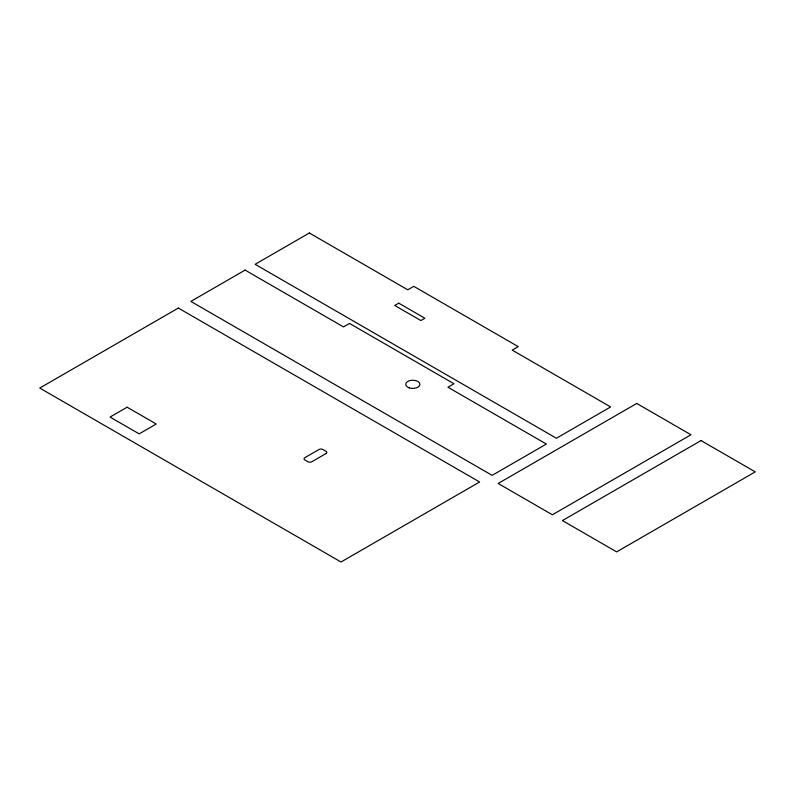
<?xml version="1.0" encoding="UTF-8"?>
<svg xmlns="http://www.w3.org/2000/svg" width="795" height="795" viewBox="0 0 795 795"><rect width="100%" height="100%" fill="white"/><g stroke="black" fill="none" stroke-linecap="round" stroke-linejoin="round"><path stroke-width="1.19" d="M178.338 308.053L39.75 388.059L341.025 562.005L479.614 481.989L178.338 308.053M245.089 270.101L190.86 301.414L492.135 475.35L546.364 444.047L447.943 387.225L453.975 383.747L349.532 323.446L343.5 326.924L245.089 270.101M309.354 232.995L255.125 264.308L556.411 438.244L610.639 406.941L512.219 350.118L518.241 346.64L413.798 286.339L407.775 289.817L309.354 232.995M127.121 407.199L110.048 417.057L139.175 433.871L156.247 424.013L127.121 407.199M398.742 303.153L394.717 305.469L420.833 320.544L424.848 318.229L398.742 303.153M325.96 453.577L311.908 461.696A2.842 1.64 0 0 1 307.884 461.696L304.873 459.957A2.842 1.64 0 0 1 304.873 457.642L318.954 449.533A2.842 1.64 0 0 1 322.969 449.533L325.96 451.262A2.842 1.64 0 0 1 325.96 453.577M636.745 403.453L498.157 483.469L552.386 514.782L690.974 434.766L636.745 403.453M701.021 440.569L562.433 520.576L616.662 551.889L755.25 471.872L701.021 440.569M409.246 387.871A7.105 4.104 0 0 0 419.899 384.323A7.105 4.104 0 0 0 409.246 380.775A7.105 4.104 0 0 0 409.246 387.871"/></g></svg>
